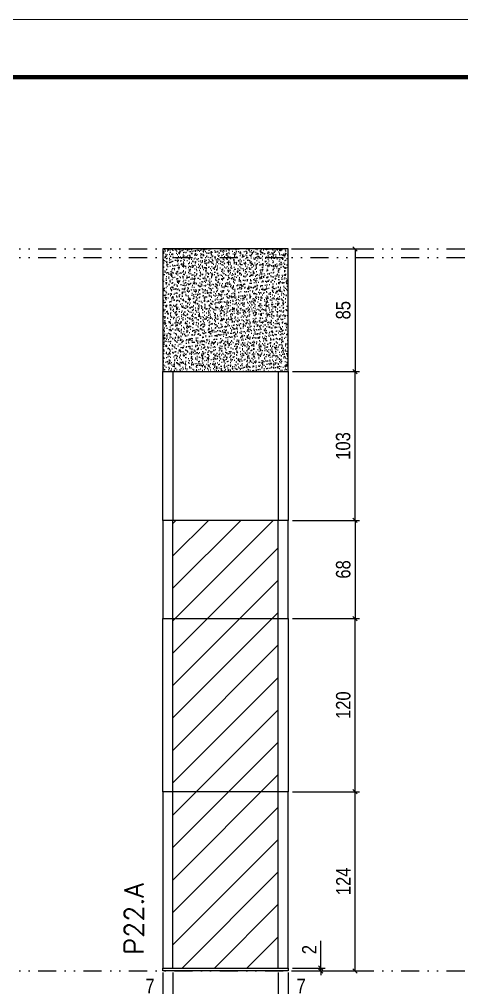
# Model space of a CAD drawing. Extents: x 13379 to 23315, y 867 to 16997.
# Drawn here: x 14781 to 15088, y 10435 to 11106 of the extents above; entities that cross this region are included whole.
import ezdxf

# ---------------------------------------------------------------- set-up
doc = ezdxf.new("R2010")
doc.units = 0
for name, pattern in [('DASHED', [0.75, 0.5, -0.25]), ('DIVIDE2', [0.625, 0.25, -0.125, 0, -0.125, 0, -0.125]), ('HIDDEN', [0.375, 0.25, -0.125])]:
    doc.linetypes.add(name, pattern=pattern)
for name, color, linetype in [('COTA', 241, 'Continuous'), ('Nível', 160, 'Continuous'), ('Painéis', 200, 'Continuous'), ('Sarrafo de Pressão', 42, 'HIDDEN')]:
    doc.layers.add(name, color=color, linetype=linetype)
for name, color, linetype, lineweight in [('Folhas', 255, 'Continuous', 9), ('Hachura', 251, 'Continuous', 9), ('SARRAFO DE PRESSAO', 251, 'DASHED', 9), ('Texto Seção', 7, 'Continuous', 15)]:
    doc.layers.add(name, color=color, linetype=linetype, lineweight=lineweight)
doc.styles.add('COTA TECNICA', font='techl___.ttf', dxfattribs={"height": 10})
doc.styles.add('COTA TECNICA-50', font='techl___.ttf', dxfattribs={"height": 10})
doc.styles.add('REGUA-120', font='ROMANS.shx', dxfattribs={"height": 15})
doc.dimstyles.new('COTA PAINEL-50', dxfattribs={"dimtxt": 10, "dimasz": 3, "dimexe": 3, "dimexo": 3, "dimgap": 3, "dimtad": 1, "dimdec": 1, "dimzin": 12, "dimdsep": 46, "dimtxsty": 'COTA TECNICA-50', "dimblk1": 'OBLIQUE', "dimblk2": 'OBLIQUE', "dimsah": 1, "dimcen": 0.9, "dimclrd": 4, "dimclre": 4, "dimclrt": 240, "dimadec": 1, "dimazin": 3, "dimtfac": 1, "dimtdec": 1, "dimtmove": 0, "dimatfit": 3, "dimfxl": 1, "dimtolj": 1, "dimtzin": 12, "dimarcsym": 0})
doc.dimstyles.new('PAINEL', dxfattribs={"dimtxt": 10, "dimasz": 3, "dimexe": 3, "dimexo": 3, "dimgap": 3, "dimtad": 1, "dimdec": 1, "dimzin": 12, "dimdsep": 46, "dimtxsty": 'COTA TECNICA', "dimblk1": 'OBLIQUE', "dimblk2": 'OBLIQUE', "dimsah": 1, "dimcen": 0.9, "dimclrd": 4, "dimclre": 4, "dimclrt": 240, "dimadec": 1, "dimazin": 3, "dimtfac": 1, "dimtdec": 1, "dimtmove": 0, "dimatfit": 3, "dimfxl": 1, "dimtolj": 1, "dimtzin": 12, "dimarcsym": 0})

# ---------------------------------------------------------------- blocks, each defined once
blk = doc.blocks.new('9999999999')
at = {"layer": 'Folhas'}
blk.add_lwpolyline([(98138.98, 34190.21), (99623.98, 34190.21), (99623.98, 35240.21), (98138.98, 35240.21)], close=True, dxfattribs=at)
at = {"layer": 'Folhas', "color": 30, "const_width": 3}
blk.add_lwpolyline([(98213.98, 34230.21), (99583.98, 34230.21), (99583.98, 35200.21), (98213.98, 35200.21)], close=True, dxfattribs=at)
blk = doc.blocks.new('_Oblique')
at = {"color": 0, "linetype": 'ByBlock', "lineweight": -2}
blk.add_line((-0.5, -0.5), (0.5, 0.5), dxfattribs=at)
blk = doc.blocks.new('*D639')
at = {"layer": 'COTA', "color": 4, "lineweight": -2, "transparency": 16777216}
for p, q in [((14880.5, 10445.73), (14880.5, 10391.55)), ((14967.5, 10445.73), (14967.5, 10391.55)), ((14880.5, 10394.55), (14967.5, 10394.55))]:
    blk.add_line(p, q, dxfattribs=at)
at = {"layer": 'Defpoints', "color": 0, "transparency": 16777216}
for p in [(14880.5, 10448.73), (14967.5, 10448.73), (14967.5, 10394.55)]:
    blk.add_point(p, dxfattribs=at)
at = {"layer": 'COTA', "color": 4, "lineweight": -2, "transparency": 16777216, "xscale": 3, "yscale": 3, "zscale": 3, "rotation": 180}
blk.add_blockref('_Oblique', (14880.5, 10394.55), dxfattribs=at)
at = {"layer": 'COTA', "color": 4, "lineweight": -2, "transparency": 16777216, "xscale": 3, "yscale": 3, "zscale": 3}
blk.add_blockref('_Oblique', (14967.5, 10394.55), dxfattribs=at)
at = {"layer": 'COTA', "color": 240, "transparency": 16777216, "insert": (14924, 10402.65), "char_height": 10, "attachment_point": 5, "style": 'COTA TECNICA'}
blk.add_mtext('\\A1;87', dxfattribs=at)
blk = doc.blocks.new('*D640')
at = {"layer": 'COTA', "color": 4, "lineweight": -2, "transparency": 16777216}
for p, q in [((14970.5, 10570.73), (15016.74, 10570.73)), ((15013.74, 10446.73), (15013.74, 10570.73)), ((14970.5, 10446.73), (15016.74, 10446.73))]:
    blk.add_line(p, q, dxfattribs=at)
at = {"layer": 'Defpoints', "color": 0, "transparency": 16777216}
for p in [(14967.5, 10570.73), (15013.74, 10570.73), (14967.5, 10446.73)]:
    blk.add_point(p, dxfattribs=at)
at = {"layer": 'COTA', "color": 4, "lineweight": -2, "transparency": 16777216, "xscale": 3, "yscale": 3, "zscale": 3}
for p, rotation in [((15013.74, 10570.73), 90), ((15013.74, 10446.73), 270)]:
    blk.add_blockref('_Oblique', p, dxfattribs=dict(at, rotation=rotation))
at = {"layer": 'COTA', "color": 240, "transparency": 16777216, "insert": (15005.67, 10508.73), "char_height": 10, "attachment_point": 5, "rotation": 90, "style": 'COTA TECNICA-50'}
blk.add_mtext('\\A1;124', dxfattribs=at)
blk = doc.blocks.new('*D641')
at = {"layer": 'COTA', "color": 4, "lineweight": -2, "transparency": 16777216}
for p, q in [((14990.03, 10448.73), (14990.03, 10467.53)), ((14970.5, 10448.73), (14993.03, 10448.73)), ((14970.5, 10446.73), (14993.03, 10446.73)), ((14990.03, 10446.73), (14990.03, 10448.73)), ((14990.03, 10446.73), (14990.03, 10443.73))]:
    blk.add_line(p, q, dxfattribs=at)
at = {"layer": 'Defpoints', "color": 0, "transparency": 16777216}
for p in [(14967.5, 10448.73), (14967.5, 10446.73), (14990.03, 10446.73)]:
    blk.add_point(p, dxfattribs=at)
at = {"layer": 'COTA', "color": 4, "lineweight": -2, "transparency": 16777216, "xscale": 3, "yscale": 3, "zscale": 3}
for p, rotation in [((14990.03, 10448.73), 270), ((14990.03, 10446.73), 90)]:
    blk.add_blockref('_Oblique', p, dxfattribs=dict(at, rotation=rotation))
at = {"layer": 'COTA', "color": 240, "transparency": 16777216, "insert": (14982.03, 10461.47), "char_height": 10, "attachment_point": 5, "rotation": 90, "style": 'COTA TECNICA-50'}
blk.add_mtext('\\A1;2', dxfattribs=at)
blk = doc.blocks.new('*D642')
at = {"layer": 'COTA', "color": 4, "lineweight": -2, "transparency": 16777216}
for p, q in [((14880.5, 10443.73), (14880.5, 10425.22)), ((14887.5, 10445.73), (14887.5, 10425.22)), ((14880.5, 10428.22), (14865.77, 10428.22)), ((14887.5, 10428.22), (14880.5, 10428.22))]:
    blk.add_line(p, q, dxfattribs=at)
at = {"layer": 'Defpoints', "color": 0, "transparency": 16777216}
for p in [(14880.5, 10446.73), (14887.5, 10448.73), (14880.5, 10428.22)]:
    blk.add_point(p, dxfattribs=at)
at = {"layer": 'COTA', "color": 4, "lineweight": -2, "transparency": 16777216, "xscale": 3, "yscale": 3, "zscale": 3, "rotation": 180}
blk.add_blockref('_Oblique', (14880.5, 10428.22), dxfattribs=at)
at = {"layer": 'COTA', "color": 4, "lineweight": -2, "transparency": 16777216, "xscale": 3, "yscale": 3, "zscale": 3}
blk.add_blockref('_Oblique', (14887.5, 10428.22), dxfattribs=at)
at = {"layer": 'COTA', "color": 240, "transparency": 16777216, "insert": (14871.63, 10436.29), "char_height": 10, "attachment_point": 5, "style": 'COTA TECNICA-50'}
blk.add_mtext('\\A1;7', dxfattribs=at)
blk = doc.blocks.new('*D643')
at = {"layer": 'COTA', "color": 4, "lineweight": -2, "transparency": 16777216}
for p, q in [((14960.5, 10445.73), (14960.5, 10425.22)), ((14967.5, 10443.73), (14967.5, 10425.22)), ((14960.5, 10428.22), (14967.5, 10428.22)), ((14967.5, 10428.22), (14982.23, 10428.22))]:
    blk.add_line(p, q, dxfattribs=at)
at = {"layer": 'Defpoints', "color": 0, "transparency": 16777216}
for p in [(14960.5, 10448.73), (14967.5, 10446.73), (14967.5, 10428.22)]:
    blk.add_point(p, dxfattribs=at)
at = {"layer": 'COTA', "color": 4, "lineweight": -2, "transparency": 16777216, "xscale": 3, "yscale": 3, "zscale": 3, "rotation": 180}
blk.add_blockref('_Oblique', (14960.5, 10428.22), dxfattribs=at)
at = {"layer": 'COTA', "color": 4, "lineweight": -2, "transparency": 16777216, "xscale": 3, "yscale": 3, "zscale": 3}
blk.add_blockref('_Oblique', (14967.5, 10428.22), dxfattribs=at)
at = {"layer": 'COTA', "color": 240, "transparency": 16777216, "insert": (14976.37, 10436.29), "char_height": 10, "attachment_point": 5, "style": 'COTA TECNICA-50'}
blk.add_mtext('\\A1;7', dxfattribs=at)
blk = doc.blocks.new('*D649')
at = {"layer": 'COTA', "color": 4, "linetype": 'ByBlock', "lineweight": -2, "transparency": 16777216}
for p, q in [((14970.5, 10690.73), (15016.74, 10690.73)), ((15013.74, 10570.73), (15013.74, 10690.73)), ((14970.5, 10570.73), (15016.74, 10570.73))]:
    blk.add_line(p, q, dxfattribs=at)
at = {"layer": 'Defpoints', "color": 0, "linetype": 'ByBlock', "transparency": 16777216}
for p in [(14967.5, 10690.73), (15013.74, 10690.73), (14967.5, 10570.73)]:
    blk.add_point(p, dxfattribs=at)
at = {"layer": 'COTA', "color": 4, "linetype": 'ByBlock', "lineweight": -2, "transparency": 16777216, "xscale": 3, "yscale": 3, "zscale": 3}
for p, rotation in [((15013.74, 10690.73), 90), ((15013.74, 10570.73), 270)]:
    blk.add_blockref('_Oblique', p, dxfattribs=dict(at, rotation=rotation))
at = {"layer": 'COTA', "color": 240, "linetype": 'ByBlock', "transparency": 16777216, "insert": (15005.64, 10630.73), "char_height": 10, "attachment_point": 5, "rotation": 90, "style": 'COTA TECNICA'}
blk.add_mtext('\\A1;120', dxfattribs=at)
blk = doc.blocks.new('*D650')
at = {"layer": 'COTA', "color": 4, "linetype": 'ByBlock', "lineweight": -2, "transparency": 16777216}
for p, q in [((14970.5, 10946.73), (15016.74, 10946.73)), ((15013.74, 10946.73), (15013.74, 10861.73)), ((14970.5, 10861.73), (15016.74, 10861.73))]:
    blk.add_line(p, q, dxfattribs=at)
at = {"layer": 'Defpoints', "color": 0, "linetype": 'ByBlock', "transparency": 16777216}
for p in [(14967.5, 10946.73), (14967.5, 10861.73), (15013.74, 10861.73)]:
    blk.add_point(p, dxfattribs=at)
at = {"layer": 'COTA', "color": 4, "linetype": 'ByBlock', "lineweight": -2, "transparency": 16777216, "xscale": 3, "yscale": 3, "zscale": 3}
for p, rotation in [((15013.74, 10946.73), 90), ((15013.74, 10861.73), 270)]:
    blk.add_blockref('_Oblique', p, dxfattribs=dict(at, rotation=rotation))
at = {"layer": 'COTA', "color": 240, "linetype": 'ByBlock', "transparency": 16777216, "insert": (15005.61, 10904.23), "char_height": 10, "attachment_point": 5, "rotation": 90, "style": 'COTA TECNICA'}
blk.add_mtext('\\A1;85', dxfattribs=at)
blk = doc.blocks.new('*D651')
at = {"layer": 'COTA', "color": 4, "linetype": 'ByBlock', "lineweight": -2, "transparency": 16777216}
for p, q in [((14970.5, 10758.73), (15016.74, 10758.73)), ((15013.74, 10758.73), (15013.74, 10690.73)), ((14970.5, 10690.73), (15016.74, 10690.73))]:
    blk.add_line(p, q, dxfattribs=at)
at = {"layer": 'Defpoints', "color": 0, "linetype": 'ByBlock', "transparency": 16777216}
for p in [(14967.5, 10758.73), (14967.5, 10690.73), (15013.74, 10690.73)]:
    blk.add_point(p, dxfattribs=at)
at = {"layer": 'COTA', "color": 4, "linetype": 'ByBlock', "lineweight": -2, "transparency": 16777216, "xscale": 3, "yscale": 3, "zscale": 3}
for p, rotation in [((15013.74, 10758.73), 90), ((15013.74, 10690.73), 270)]:
    blk.add_blockref('_Oblique', p, dxfattribs=dict(at, rotation=rotation))
at = {"layer": 'COTA', "color": 240, "linetype": 'ByBlock', "transparency": 16777216, "insert": (15005.61, 10724.73), "char_height": 10, "attachment_point": 5, "rotation": 90, "style": 'COTA TECNICA'}
blk.add_mtext('\\A1;68', dxfattribs=at)
blk = doc.blocks.new('*D657')
at = {"layer": 'COTA', "color": 4, "lineweight": -2, "transparency": 16777216}
for p, q in [((14970.5, 10861.73), (15016.74, 10861.73)), ((15013.74, 10758.73), (15013.74, 10861.73)), ((14970.5, 10758.73), (15016.74, 10758.73))]:
    blk.add_line(p, q, dxfattribs=at)
at = {"layer": 'Defpoints', "color": 0, "transparency": 16777216}
for p in [(14967.5, 10861.73), (15013.74, 10861.73), (14967.5, 10758.73)]:
    blk.add_point(p, dxfattribs=at)
at = {"layer": 'COTA', "color": 4, "lineweight": -2, "transparency": 16777216, "xscale": 3, "yscale": 3, "zscale": 3}
for p, rotation in [((15013.74, 10861.73), 90), ((15013.74, 10758.73), 270)]:
    blk.add_blockref('_Oblique', p, dxfattribs=dict(at, rotation=rotation))
at = {"layer": 'COTA', "color": 240, "transparency": 16777216, "insert": (15005.52, 10810.23), "char_height": 10, "attachment_point": 5, "rotation": 90, "style": 'COTA TECNICA'}
blk.add_mtext('\\A1;103', dxfattribs=at)

msp = doc.modelspace()

# ---------------------------------------------------------------- hatches: boundary and pattern name
at = {"layer": 'COTA', "linetype": 'ByBlock'}
h = msp.add_hatch(dxfattribs=at)
h.set_pattern_fill('AR-CONC', color=256, scale=0.03)
h.set_pattern_definition([(50, (-119453.872, -19436.2606), (5.46554007, -0.47817257), [0.5715, -6.2865]), (355, (-119453.872, -19436.2606), (-1.05730264, 5.73170536), [0.4572, -5.02921753]), (100.4514447, (-119453.4164, -19436.3004), (4.40823741, 5.25353256), [0.48570026, -5.34270734]), (46.1842, (-119453.872, -19434.7366), (8.13237123, -1.26126984), [0.85725, -9.42975]), (96.6355576, (-119453.194, -19434.842), (7.122124, 7.42278374), [0.7285507, -8.01406824]), (351.184151, (-119453.872, -19434.737), (7.122124, 7.42278374), [0.685799, -7.54379196]), (21, (-119453.11, -19435.1176), (4.54843174, -3.06795595), [0.5715, -6.2865]), (326, (-119453.11, -19435.1176), (1.85406085, 5.52563898), [0.4572, -5.0292]), (71.451445, (-119452.731, -19435.373), (6.40249258, 2.45768307), [0.48570026, -5.34269813]), (37.5, (-119453.8719, -19436.2606), (0.092658098, 2.536651166), [0, -4.96824, 0, -5.1054, 0, -5.04825]), (7.5, (-119453.8719, -19436.2606), (2.004589875, 3.005417245), [0, -2.91084, 0, -4.85394, 0, -1.92405]), (327.5, (-119455.5711, -19436.2606), (4.067717855, -0.17186232), [0, -1.905, 0, -5.9436, 0, -7.8867]), (317.5, (-119456.333, -19436.2606), (4.44387544, 0.76279473), [0, -2.4765, 0, -3.94716, 0, -5.6007])])
h.paths.add_polyline_path([(14880.5, 10946.73), (14880.5, 10861.73), (14967.5, 10861.73), (14967.5, 10946.73)])
at = {"layer": 'Hachura', "linetype": 'ByBlock'}
h = msp.add_hatch(dxfattribs=at)
h.set_pattern_fill('ANSI31', color=256, scale=5)
h.paths.add_polyline_path([(14960.5, 10570.73), (14887.5, 10570.73), (14887.5, 10448.73), (14960.5, 10448.73)])
h.paths.add_polyline_path([(14960.5, 10690.73), (14887.5, 10690.73), (14887.5, 10570.73), (14960.5, 10570.73)])
h.paths.add_polyline_path([(14960.5, 10758.73), (14887.5, 10758.73), (14887.5, 10690.73), (14960.5, 10690.73)])

# ---------------------------------------------------------------- linework, layer by layer
at = {"layer": 'COTA', "linetype": 'ByBlock'}
for p, q in [((14967.5, 10946.73), (14880.5, 10946.73)), ((14880.5, 10946.73), (14880.5, 10861.73)), ((14967.5, 10861.73), (14967.5, 10946.73))]:
    msp.add_line(p, q, dxfattribs=at)
at = {"layer": 'Nível', "color": 4, "linetype": 'DIVIDE2', "ltscale": 50}
for p, q in [((13378.94, 10946.73), (15871, 10946.73)), ((13378.94, 10940.73), (21112.79, 10940.73)), ((13378.94, 10446.73), (21112.79, 10446.73))]:
    msp.add_line(p, q, dxfattribs=at)
at = {"layer": 'Painéis'}
for p, q in [((14880.5, 10690.73), (14967.5, 10690.73)), ((14880.5, 10570.73), (14880.5, 10690.73)), ((14967.5, 10690.73), (14967.5, 10570.73))]:
    msp.add_line(p, q, dxfattribs=at)
for points in [[(14880.5, 10861.73), (14967.5, 10861.73), (14967.5, 10758.73), (14880.5, 10758.73)], [(14880.5, 10690.73), (14967.5, 10690.73), (14967.5, 10758.73), (14880.5, 10758.73)], [(14880.5, 10448.73), (14967.5, 10448.73), (14967.5, 10570.73), (14880.5, 10570.73)], [(14880.5, 10448.73), (14967.5, 10448.73), (14967.5, 10446.73), (14880.5, 10446.73)]]:
    msp.add_lwpolyline(points, close=True, dxfattribs=at)
at = {"layer": 'Sarrafo de Pressão'}
for p, q in [((14887.5, 10861.73), (14887.5, 10758.73)), ((14960.5, 10861.73), (14960.5, 10758.73)), ((14887.5, 10690.73), (14887.5, 10758.73)), ((14960.5, 10690.73), (14960.5, 10758.73)), ((14887.5, 10570.73), (14887.5, 10690.73)), ((14960.5, 10570.73), (14960.5, 10690.73)), ((14887.5, 10448.73), (14887.5, 10570.73)), ((14960.5, 10448.73), (14960.5, 10570.73))]:
    msp.add_line(p, q, dxfattribs=at)

# ---------------------------------------------------------------- block references
at = {"layer": 'SARRAFO DE PRESSAO', "color": 6, "linetype": 'ByBlock'}
msp.add_blockref('9999999999', (-83752.98, -24134.56), dxfattribs=at)

# ---------------------------------------------------------------- texts
at = {"layer": 'Texto Seção', "insert": (14867.03, 10457.98), "char_height": 13, "width": 285.3299, "attachment_point": 7, "rotation": 90, "style": 'REGUA-120'}
msp.add_mtext('P22.A', dxfattribs=at)

# ---------------------------------------------------------------- dimensions: what is measured, and where the dimension line sits
at = {"layer": 'COTA', "linetype": 'ByBlock'}
for base, p1, p2, picture, middle in [((15013.74, 10861.73), (14967.5, 10946.73), (14967.5, 10861.73), '*D650', (15005.61, 10904.23)), ((15013.74, 10690.73), (14967.5, 10758.73), (14967.5, 10690.73), '*D651', (15005.61, 10724.73)), ((15013.74, 10690.73), (14967.5, 10570.73), (14967.5, 10690.73), '*D649', (15005.64, 10630.73))]:
    dim = msp.add_linear_dim(base=base, p1=p1, p2=p2, angle=90, dimstyle='PAINEL', dxfattribs=at)
    dim.commit()
    dim.dimension.update_dxf_attribs({"geometry": picture, "text_midpoint": middle})
at = {"layer": 'COTA'}
for base, p1, p2, angle, dimstyle, picture, middle in [((15013.74, 10861.73), (14967.5, 10758.73), (14967.5, 10861.73), 90, 'PAINEL', '*D657', (15005.52, 10810.23)), ((15013.74, 10570.73), (14967.5, 10446.73), (14967.5, 10570.73), 90, 'COTA PAINEL-50', '*D640', (15005.67, 10508.73)), ((14880.5, 10428.22), (14887.5, 10448.73), (14880.5, 10446.73), 180, 'COTA PAINEL-50', '*D642', (14871.63, 10436.29))]:
    dim = msp.add_linear_dim(base=base, p1=p1, p2=p2, angle=angle, dimstyle=dimstyle, dxfattribs=at)
    dim.commit()
    dim.dimension.update_dxf_attribs({"geometry": picture, "text_midpoint": middle})
dim = msp.add_linear_dim(base=(14990.03, 10446.73), p1=(14967.5, 10448.73), p2=(14967.5, 10446.73), angle=90, dimstyle='COTA PAINEL-50', dxfattribs=at)
dim.commit()
dim.dimension.update_dxf_attribs({"geometry": '*D641', "text_midpoint": (14990.03, 10461.47), "dimtype": 160})
dim = msp.add_linear_dim(base=(14967.5, 10394.55), p1=(14880.5, 10448.73), p2=(14967.5, 10448.73), dimstyle='PAINEL', override={"dimarcsym": 2}, dxfattribs=at)
dim.commit()
dim.dimension.update_dxf_attribs({"geometry": '*D639', "text_midpoint": (14924, 10402.65)})
dim = msp.add_linear_dim(base=(14967.5, 10428.22), p1=(14960.5, 10448.73), p2=(14967.5, 10446.73), dimstyle='COTA PAINEL-50', dxfattribs=at)
dim.commit()
dim.dimension.update_dxf_attribs({"geometry": '*D643', "text_midpoint": (14976.37, 10436.29)})

doc.saveas('drawing.dxf')
